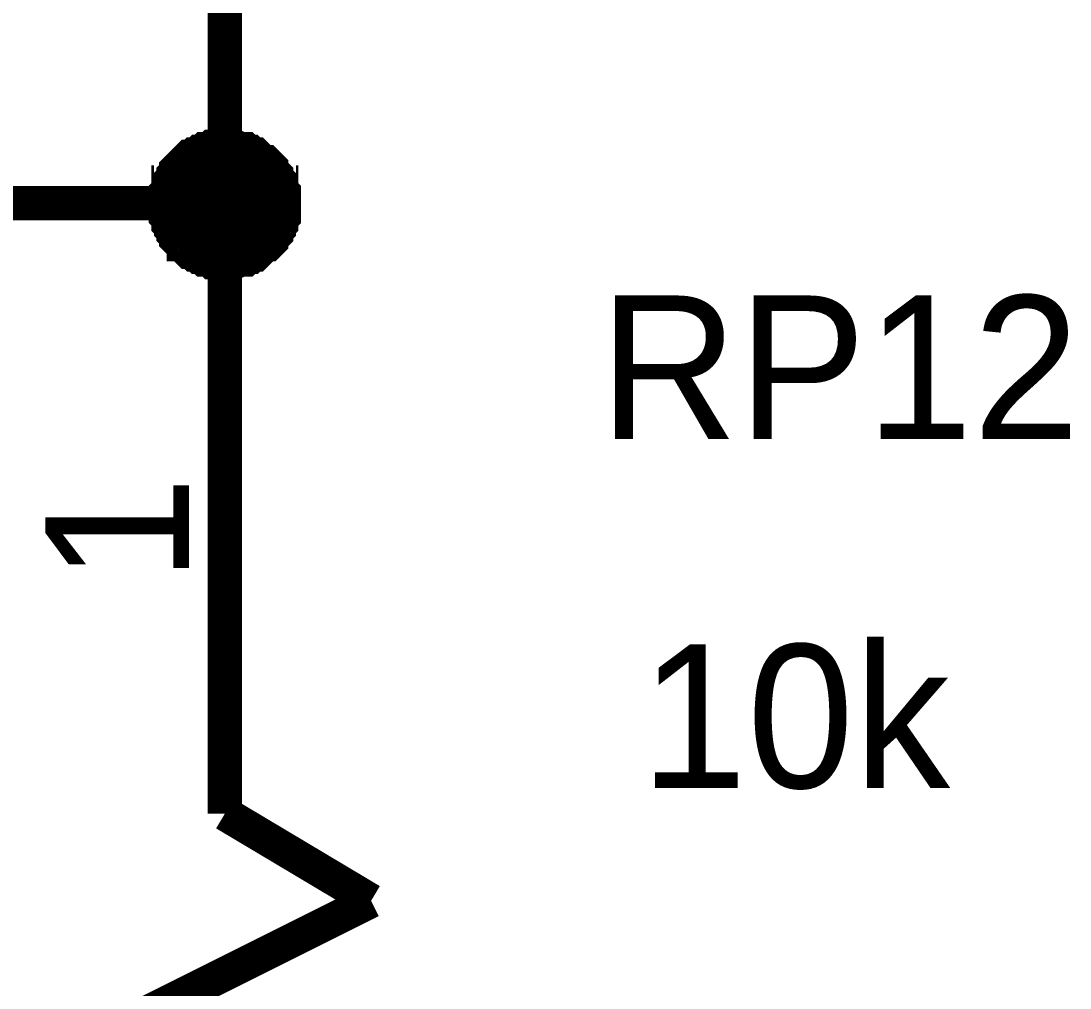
# Model space of a CAD drawing. Header units: millimetres. Extents: x 0 to 800, y 0 to 567.
# Drawn here: x 332.19 to 341.35, y 95.2 to 103.64 of the extents above; entities that cross this region are included whole.
import ezdxf

# ---------------------------------------------------------------- set-up
doc = ezdxf.new("R2010")
doc.units = ezdxf.units.MM
doc.layers.add('Sheet', color=255, linetype='Continuous')

msp = doc.modelspace()

# ---------------------------------------------------------------- linework, layer by layer
at = {"layer": 'Sheet'}
for points, const_width in [([(333.9723, 107.1109), (333.9723, 102.0488)], 0.2997), ([(333.4571, 102.0488), (333.4571, 102.0712), (333.4571, 102.0936), (333.4571, 102.116), (333.4571, 102.1384), (333.4795, 102.1608), (333.4795, 102.1832), (333.4795, 102.228), (333.5019, 102.228), (333.5019, 102.2504), (333.5243, 102.2728), (333.5243, 102.2952), (333.5467, 102.3176), (333.5467, 102.34), (333.5691, 102.3624), (333.5915, 102.3848), (333.6139, 102.4072), (333.6139, 102.4072), (333.6363, 102.4296), (333.6587, 102.452), (333.6811, 102.452), (333.7035, 102.4744), (333.7259, 102.4744), (333.7483, 102.4968), (333.7707, 102.4968), (333.7931, 102.5192), (333.8155, 102.5192), (333.8379, 102.5192), (333.8603, 102.5416), (333.8827, 102.5416), (333.9275, 102.5416), (333.9499, 102.5416), (333.9723, 102.5416)], 0.2997), ([(333.4571, 102.0488), (333.4571, 102.0712), (333.4571, 102.0936), (333.4571, 102.116), (333.4571, 102.1384), (333.4795, 102.1608), (333.4795, 102.1832), (333.4795, 102.228), (333.5019, 102.228), (333.5019, 102.2504), (333.5243, 102.2728), (333.5243, 102.2952), (333.5467, 102.3176), (333.5467, 102.34), (333.5691, 102.3624), (333.5915, 102.3848), (333.6139, 102.4072), (333.6139, 102.4072), (333.6363, 102.4296), (333.6587, 102.452), (333.6811, 102.452), (333.7035, 102.4744), (333.7259, 102.4744), (333.7483, 102.4968), (333.7707, 102.4968), (333.7931, 102.5192), (333.8155, 102.5192), (333.8379, 102.5192), (333.8603, 102.5416), (333.8827, 102.5416), (333.9275, 102.5416), (333.9499, 102.5416), (333.9723, 102.5416)], 0.2997), ([(333.4571, 102.0488), (333.4571, 102.0712), (333.4571, 102.0936), (333.4571, 102.116), (333.4571, 102.1384), (333.4795, 102.1608), (333.4795, 102.1832), (333.4795, 102.228), (333.5019, 102.228), (333.5019, 102.2504), (333.5243, 102.2728), (333.5243, 102.2952), (333.5467, 102.3176), (333.5467, 102.34), (333.5691, 102.3624), (333.5915, 102.3848), (333.6139, 102.4072), (333.6139, 102.4072), (333.6363, 102.4296), (333.6587, 102.452), (333.6811, 102.452), (333.7035, 102.4744), (333.7259, 102.4744), (333.7483, 102.4968), (333.7707, 102.4968), (333.7931, 102.5192), (333.8155, 102.5192), (333.8379, 102.5192), (333.8603, 102.5416), (333.8827, 102.5416), (333.9275, 102.5416), (333.9499, 102.5416), (333.9723, 102.5416)], 0.2997), ([(333.4571, 102.0488), (333.4571, 102.0712), (333.4571, 102.0936), (333.4571, 102.116), (333.4571, 102.1384), (333.4795, 102.1608), (333.4795, 102.1832), (333.4795, 102.228), (333.5019, 102.228), (333.5019, 102.2504), (333.5243, 102.2728), (333.5243, 102.2952), (333.5467, 102.3176), (333.5467, 102.34), (333.5691, 102.3624), (333.5915, 102.3848), (333.6139, 102.4072), (333.6139, 102.4072), (333.6363, 102.4296), (333.6587, 102.452), (333.6811, 102.452), (333.7035, 102.4744), (333.7259, 102.4744), (333.7483, 102.4968), (333.7707, 102.4968), (333.7931, 102.5192), (333.8155, 102.5192), (333.8379, 102.5192), (333.8603, 102.5416), (333.8827, 102.5416), (333.9275, 102.5416), (333.9499, 102.5416), (333.9723, 102.5416)], 0.2997), ([(333.4571, 102.0488), (333.4571, 102.0712), (333.4571, 102.0936), (333.4571, 102.116), (333.4571, 102.1384), (333.4795, 102.1608), (333.4795, 102.1832), (333.4795, 102.228), (333.5019, 102.228), (333.5019, 102.2504), (333.5243, 102.2728), (333.5243, 102.2952), (333.5467, 102.3176), (333.5467, 102.34), (333.5691, 102.3624), (333.5915, 102.3848), (333.6139, 102.4072), (333.6139, 102.4072), (333.6363, 102.4296), (333.6587, 102.452), (333.6811, 102.452), (333.7035, 102.4744), (333.7259, 102.4744), (333.7483, 102.4968), (333.7707, 102.4968), (333.7931, 102.5192), (333.8155, 102.5192), (333.8379, 102.5192), (333.8603, 102.5416), (333.8827, 102.5416), (333.9275, 102.5416), (333.9499, 102.5416), (333.9723, 102.5416)], 0.2997), ([(333.9723, 102.5416), (333.9723, 102.5416)], 0.2997), ([(333.9723, 102.5416), (333.9947, 102.5416), (334.0171, 102.5416), (334.0395, 102.5416), (334.0619, 102.5416), (334.1067, 102.5192), (334.1291, 102.5192), (334.1515, 102.5192), (334.1739, 102.4968), (334.1963, 102.4968), (334.2187, 102.4744), (334.2411, 102.4744), (334.2635, 102.452), (334.2635, 102.452), (334.2859, 102.4296), (334.3083, 102.4072), (334.3307, 102.4072), (334.3531, 102.3848), (334.3755, 102.3624), (334.3755, 102.34), (334.3979, 102.3176), (334.4203, 102.2952), (334.4203, 102.2728), (334.4427, 102.2504), (334.4427, 102.228), (334.4651, 102.228), (334.4651, 102.1832), (334.4651, 102.1608), (334.4875, 102.1384), (334.4875, 102.116), (334.4875, 102.0936), (334.4875, 102.0712), (334.4875, 102.0488)], 0.2997), ([(333.9723, 102.5416), (333.9723, 102.5416)], 0.2997), ([(333.9723, 102.5416), (333.9947, 102.5416), (334.0171, 102.5416), (334.0395, 102.5416), (334.0619, 102.5416), (334.1067, 102.5192), (334.1291, 102.5192), (334.1515, 102.5192), (334.1739, 102.4968), (334.1963, 102.4968), (334.2187, 102.4744), (334.2411, 102.4744), (334.2635, 102.452), (334.2635, 102.452), (334.2859, 102.4296), (334.3083, 102.4072), (334.3307, 102.4072), (334.3531, 102.3848), (334.3755, 102.3624), (334.3755, 102.34), (334.3979, 102.3176), (334.4203, 102.2952), (334.4203, 102.2728), (334.4427, 102.2504), (334.4427, 102.228), (334.4651, 102.228), (334.4651, 102.1832), (334.4651, 102.1608), (334.4875, 102.1384), (334.4875, 102.116), (334.4875, 102.0936), (334.4875, 102.0712), (334.4875, 102.0488)], 0.2997), ([(333.9723, 102.5416), (333.9723, 102.5416)], 0.2997), ([(333.9723, 102.5416), (333.9947, 102.5416), (334.0171, 102.5416), (334.0395, 102.5416), (334.0619, 102.5416), (334.1067, 102.5192), (334.1291, 102.5192), (334.1515, 102.5192), (334.1739, 102.4968), (334.1963, 102.4968), (334.2187, 102.4744), (334.2411, 102.4744), (334.2635, 102.452), (334.2635, 102.452), (334.2859, 102.4296), (334.3083, 102.4072), (334.3307, 102.4072), (334.3531, 102.3848), (334.3755, 102.3624), (334.3755, 102.34), (334.3979, 102.3176), (334.4203, 102.2952), (334.4203, 102.2728), (334.4427, 102.2504), (334.4427, 102.228), (334.4651, 102.228), (334.4651, 102.1832), (334.4651, 102.1608), (334.4875, 102.1384), (334.4875, 102.116), (334.4875, 102.0936), (334.4875, 102.0712), (334.4875, 102.0488)], 0.2997), ([(333.9723, 102.5416), (333.9723, 102.5416)], 0.2997), ([(333.9723, 102.5416), (333.9947, 102.5416), (334.0171, 102.5416), (334.0395, 102.5416), (334.0619, 102.5416), (334.1067, 102.5192), (334.1291, 102.5192), (334.1515, 102.5192), (334.1739, 102.4968), (334.1963, 102.4968), (334.2187, 102.4744), (334.2411, 102.4744), (334.2635, 102.452), (334.2635, 102.452), (334.2859, 102.4296), (334.3083, 102.4072), (334.3307, 102.4072), (334.3531, 102.3848), (334.3755, 102.3624), (334.3755, 102.34), (334.3979, 102.3176), (334.4203, 102.2952), (334.4203, 102.2728), (334.4427, 102.2504), (334.4427, 102.228), (334.4651, 102.228), (334.4651, 102.1832), (334.4651, 102.1608), (334.4875, 102.1384), (334.4875, 102.116), (334.4875, 102.0936), (334.4875, 102.0712), (334.4875, 102.0488)], 0.2997), ([(333.9723, 102.5416), (333.9723, 102.5416)], 0.2997), ([(333.9723, 102.5416), (333.9947, 102.5416), (334.0171, 102.5416), (334.0395, 102.5416), (334.0619, 102.5416), (334.1067, 102.5192), (334.1291, 102.5192), (334.1515, 102.5192), (334.1739, 102.4968), (334.1963, 102.4968), (334.2187, 102.4744), (334.2411, 102.4744), (334.2635, 102.452), (334.2635, 102.452), (334.2859, 102.4296), (334.3083, 102.4072), (334.3307, 102.4072), (334.3531, 102.3848), (334.3755, 102.3624), (334.3755, 102.34), (334.3979, 102.3176), (334.4203, 102.2952), (334.4203, 102.2728), (334.4427, 102.2504), (334.4427, 102.228), (334.4651, 102.228), (334.4651, 102.1832), (334.4651, 102.1608), (334.4875, 102.1384), (334.4875, 102.116), (334.4875, 102.0936), (334.4875, 102.0712), (334.4875, 102.0488)], 0.2997), ([(333.4571, 102.0488), (333.4571, 102.0712), (333.4571, 102.0936), (333.4571, 102.116), (333.4571, 102.1384), (333.4795, 102.1608), (333.4795, 102.1832), (333.4795, 102.228), (333.5019, 102.228), (333.5019, 102.2504), (333.5243, 102.2728), (333.5243, 102.2952), (333.5467, 102.3176), (333.5467, 102.34), (333.5691, 102.3624), (333.5915, 102.3848), (333.6139, 102.4072), (333.6139, 102.4072), (333.6363, 102.4296), (333.6587, 102.452), (333.6811, 102.452), (333.7035, 102.4744), (333.7259, 102.4744), (333.7483, 102.4968), (333.7707, 102.4968), (333.7931, 102.5192), (333.8155, 102.5192), (333.8379, 102.5192), (333.8603, 102.5416), (333.8827, 102.5416), (333.9275, 102.5416), (333.9499, 102.5416), (333.9723, 102.5416)], 0.0991), ([(333.4571, 102.0488), (333.4571, 102.0712), (333.4571, 102.0936), (333.4571, 102.116), (333.4571, 102.1384), (333.4795, 102.1608), (333.4795, 102.1832), (333.4795, 102.228), (333.5019, 102.228), (333.5019, 102.2504), (333.5243, 102.2728), (333.5243, 102.2952), (333.5467, 102.3176), (333.5467, 102.34), (333.5691, 102.3624), (333.5915, 102.3848), (333.6139, 102.4072), (333.6139, 102.4072), (333.6363, 102.4296), (333.6587, 102.452), (333.6811, 102.452), (333.7035, 102.4744), (333.7259, 102.4744), (333.7483, 102.4968), (333.7707, 102.4968), (333.7931, 102.5192), (333.8155, 102.5192), (333.8379, 102.5192), (333.8603, 102.5416), (333.8827, 102.5416), (333.9275, 102.5416), (333.9499, 102.5416), (333.9723, 102.5416)], 0.0991), ([(333.4571, 102.0488), (333.4571, 102.0712), (333.4571, 102.0936), (333.4571, 102.116), (333.4571, 102.1384), (333.4795, 102.1608), (333.4795, 102.1832), (333.4795, 102.228), (333.5019, 102.228), (333.5019, 102.2504), (333.5243, 102.2728), (333.5243, 102.2952), (333.5467, 102.3176), (333.5467, 102.34), (333.5691, 102.3624), (333.5915, 102.3848), (333.6139, 102.4072), (333.6139, 102.4072), (333.6363, 102.4296), (333.6587, 102.452), (333.6811, 102.452), (333.7035, 102.4744), (333.7259, 102.4744), (333.7483, 102.4968), (333.7707, 102.4968), (333.7931, 102.5192), (333.8155, 102.5192), (333.8379, 102.5192), (333.8603, 102.5416), (333.8827, 102.5416), (333.9275, 102.5416), (333.9499, 102.5416), (333.9723, 102.5416)], 0.0991), ([(333.4571, 102.0488), (333.4571, 102.0712), (333.4571, 102.0936), (333.4571, 102.116), (333.4571, 102.1384), (333.4795, 102.1608), (333.4795, 102.1832), (333.4795, 102.228), (333.5019, 102.228), (333.5019, 102.2504), (333.5243, 102.2728), (333.5243, 102.2952), (333.5467, 102.3176), (333.5467, 102.34), (333.5691, 102.3624), (333.5915, 102.3848), (333.6139, 102.4072), (333.6139, 102.4072), (333.6363, 102.4296), (333.6587, 102.452), (333.6811, 102.452), (333.7035, 102.4744), (333.7259, 102.4744), (333.7483, 102.4968), (333.7707, 102.4968), (333.7931, 102.5192), (333.8155, 102.5192), (333.8379, 102.5192), (333.8603, 102.5416), (333.8827, 102.5416), (333.9275, 102.5416), (333.9499, 102.5416), (333.9723, 102.5416)], 0.0991), ([(333.4571, 102.0488), (333.4571, 102.0712), (333.4571, 102.0936), (333.4571, 102.116), (333.4571, 102.1384), (333.4795, 102.1608), (333.4795, 102.1832), (333.4795, 102.228), (333.5019, 102.228), (333.5019, 102.2504), (333.5243, 102.2728), (333.5243, 102.2952), (333.5467, 102.3176), (333.5467, 102.34), (333.5691, 102.3624), (333.5915, 102.3848), (333.6139, 102.4072), (333.6139, 102.4072), (333.6363, 102.4296), (333.6587, 102.452), (333.6811, 102.452), (333.7035, 102.4744), (333.7259, 102.4744), (333.7483, 102.4968), (333.7707, 102.4968), (333.7931, 102.5192), (333.8155, 102.5192), (333.8379, 102.5192), (333.8603, 102.5416), (333.8827, 102.5416), (333.9275, 102.5416), (333.9499, 102.5416), (333.9723, 102.5416)], 0.0991), ([(333.9723, 102.5416), (333.9723, 102.5416)], 0.0991), ([(333.9723, 102.5416), (333.9947, 102.5416), (334.0171, 102.5416), (334.0395, 102.5416), (334.0619, 102.5416), (334.1067, 102.5192), (334.1291, 102.5192), (334.1515, 102.5192), (334.1739, 102.4968), (334.1963, 102.4968), (334.2187, 102.4744), (334.2411, 102.4744), (334.2635, 102.452), (334.2635, 102.452), (334.2859, 102.4296), (334.3083, 102.4072), (334.3307, 102.4072), (334.3531, 102.3848), (334.3755, 102.3624), (334.3755, 102.34), (334.3979, 102.3176), (334.4203, 102.2952), (334.4203, 102.2728), (334.4427, 102.2504), (334.4427, 102.228), (334.4651, 102.228), (334.4651, 102.1832), (334.4651, 102.1608), (334.4875, 102.1384), (334.4875, 102.116), (334.4875, 102.0936), (334.4875, 102.0712), (334.4875, 102.0488)], 0.0991), ([(333.9723, 102.5416), (333.9723, 102.5416)], 0.0991), ([(333.9723, 102.5416), (333.9947, 102.5416), (334.0171, 102.5416), (334.0395, 102.5416), (334.0619, 102.5416), (334.1067, 102.5192), (334.1291, 102.5192), (334.1515, 102.5192), (334.1739, 102.4968), (334.1963, 102.4968), (334.2187, 102.4744), (334.2411, 102.4744), (334.2635, 102.452), (334.2635, 102.452), (334.2859, 102.4296), (334.3083, 102.4072), (334.3307, 102.4072), (334.3531, 102.3848), (334.3755, 102.3624), (334.3755, 102.34), (334.3979, 102.3176), (334.4203, 102.2952), (334.4203, 102.2728), (334.4427, 102.2504), (334.4427, 102.228), (334.4651, 102.228), (334.4651, 102.1832), (334.4651, 102.1608), (334.4875, 102.1384), (334.4875, 102.116), (334.4875, 102.0936), (334.4875, 102.0712), (334.4875, 102.0488)], 0.0991), ([(333.9723, 102.5416), (333.9723, 102.5416)], 0.0991), ([(333.9723, 102.5416), (333.9947, 102.5416), (334.0171, 102.5416), (334.0395, 102.5416), (334.0619, 102.5416), (334.1067, 102.5192), (334.1291, 102.5192), (334.1515, 102.5192), (334.1739, 102.4968), (334.1963, 102.4968), (334.2187, 102.4744), (334.2411, 102.4744), (334.2635, 102.452), (334.2635, 102.452), (334.2859, 102.4296), (334.3083, 102.4072), (334.3307, 102.4072), (334.3531, 102.3848), (334.3755, 102.3624), (334.3755, 102.34), (334.3979, 102.3176), (334.4203, 102.2952), (334.4203, 102.2728), (334.4427, 102.2504), (334.4427, 102.228), (334.4651, 102.228), (334.4651, 102.1832), (334.4651, 102.1608), (334.4875, 102.1384), (334.4875, 102.116), (334.4875, 102.0936), (334.4875, 102.0712), (334.4875, 102.0488)], 0.0991), ([(333.9723, 102.5416), (333.9723, 102.5416)], 0.0991), ([(333.9723, 102.5416), (333.9947, 102.5416), (334.0171, 102.5416), (334.0395, 102.5416), (334.0619, 102.5416), (334.1067, 102.5192), (334.1291, 102.5192), (334.1515, 102.5192), (334.1739, 102.4968), (334.1963, 102.4968), (334.2187, 102.4744), (334.2411, 102.4744), (334.2635, 102.452), (334.2635, 102.452), (334.2859, 102.4296), (334.3083, 102.4072), (334.3307, 102.4072), (334.3531, 102.3848), (334.3755, 102.3624), (334.3755, 102.34), (334.3979, 102.3176), (334.4203, 102.2952), (334.4203, 102.2728), (334.4427, 102.2504), (334.4427, 102.228), (334.4651, 102.228), (334.4651, 102.1832), (334.4651, 102.1608), (334.4875, 102.1384), (334.4875, 102.116), (334.4875, 102.0936), (334.4875, 102.0712), (334.4875, 102.0488)], 0.0991), ([(333.9723, 102.5416), (333.9723, 102.5416)], 0.0991), ([(333.9723, 102.5416), (333.9947, 102.5416), (334.0171, 102.5416), (334.0395, 102.5416), (334.0619, 102.5416), (334.1067, 102.5192), (334.1291, 102.5192), (334.1515, 102.5192), (334.1739, 102.4968), (334.1963, 102.4968), (334.2187, 102.4744), (334.2411, 102.4744), (334.2635, 102.452), (334.2635, 102.452), (334.2859, 102.4296), (334.3083, 102.4072), (334.3307, 102.4072), (334.3531, 102.3848), (334.3755, 102.3624), (334.3755, 102.34), (334.3979, 102.3176), (334.4203, 102.2952), (334.4203, 102.2728), (334.4427, 102.2504), (334.4427, 102.228), (334.4651, 102.228), (334.4651, 102.1832), (334.4651, 102.1608), (334.4875, 102.1384), (334.4875, 102.116), (334.4875, 102.0936), (334.4875, 102.0712), (334.4875, 102.0488)], 0.0991), ([(328.4397, 99.5625), (328.4397, 102.0488), (333.9723, 102.0488), (333.9723, 101.78)], 0.2997), ([(333.9723, 101.5336), (333.9499, 101.5336), (333.9275, 101.5336), (333.8827, 101.5336), (333.8603, 101.5336), (333.8379, 101.556), (333.8155, 101.556), (333.7931, 101.556), (333.7707, 101.5784), (333.7483, 101.5784), (333.7259, 101.6008), (333.7035, 101.6008), (333.6811, 101.6232), (333.6587, 101.6232), (333.6363, 101.6456), (333.6139, 101.668), (333.6139, 101.6904), (333.5915, 101.6904), (333.5691, 101.7128), (333.5467, 101.7352), (333.5467, 101.7576), (333.5243, 101.78), (333.5243, 101.8024), (333.5019, 101.8248), (333.5019, 101.8472), (333.4795, 101.8696), (333.4795, 101.892), (333.4795, 101.9144), (333.4571, 101.9368), (333.4571, 101.9592), (333.4571, 102.004), (333.4571, 102.0264), (333.4571, 102.0488)], 0.2997), ([(333.4571, 102.0488), (333.4571, 102.0488)], 0.2997), ([(333.9723, 101.5336), (333.9499, 101.5336), (333.9275, 101.5336), (333.8827, 101.5336), (333.8603, 101.5336), (333.8379, 101.556), (333.8155, 101.556), (333.7931, 101.556), (333.7707, 101.5784), (333.7483, 101.5784), (333.7259, 101.6008), (333.7035, 101.6008), (333.6811, 101.6232), (333.6587, 101.6232), (333.6363, 101.6456), (333.6139, 101.668), (333.6139, 101.6904), (333.5915, 101.6904), (333.5691, 101.7128), (333.5467, 101.7352), (333.5467, 101.7576), (333.5243, 101.78), (333.5243, 101.8024), (333.5019, 101.8248), (333.5019, 101.8472), (333.4795, 101.8696), (333.4795, 101.892), (333.4795, 101.9144), (333.4571, 101.9368), (333.4571, 101.9592), (333.4571, 102.004), (333.4571, 102.0264), (333.4571, 102.0488)], 0.2997), ([(333.4571, 102.0488), (333.4571, 102.0488)], 0.2997), ([(333.9723, 101.5336), (333.9499, 101.5336), (333.9275, 101.5336), (333.8827, 101.5336), (333.8603, 101.5336), (333.8379, 101.556), (333.8155, 101.556), (333.7931, 101.556), (333.7707, 101.5784), (333.7483, 101.5784), (333.7259, 101.6008), (333.7035, 101.6008), (333.6811, 101.6232), (333.6587, 101.6232), (333.6363, 101.6456), (333.6139, 101.668), (333.6139, 101.6904), (333.5915, 101.6904), (333.5691, 101.7128), (333.5467, 101.7352), (333.5467, 101.7576), (333.5243, 101.78), (333.5243, 101.8024), (333.5019, 101.8248), (333.5019, 101.8472), (333.4795, 101.8696), (333.4795, 101.892), (333.4795, 101.9144), (333.4571, 101.9368), (333.4571, 101.9592), (333.4571, 102.004), (333.4571, 102.0264), (333.4571, 102.0488)], 0.2997), ([(333.4571, 102.0488), (333.4571, 102.0488)], 0.2997), ([(333.9723, 101.5336), (333.9499, 101.5336), (333.9275, 101.5336), (333.8827, 101.5336), (333.8603, 101.5336), (333.8379, 101.556), (333.8155, 101.556), (333.7931, 101.556), (333.7707, 101.5784), (333.7483, 101.5784), (333.7259, 101.6008), (333.7035, 101.6008), (333.6811, 101.6232), (333.6587, 101.6232), (333.6363, 101.6456), (333.6139, 101.668), (333.6139, 101.6904), (333.5915, 101.6904), (333.5691, 101.7128), (333.5467, 101.7352), (333.5467, 101.7576), (333.5243, 101.78), (333.5243, 101.8024), (333.5019, 101.8248), (333.5019, 101.8472), (333.4795, 101.8696), (333.4795, 101.892), (333.4795, 101.9144), (333.4571, 101.9368), (333.4571, 101.9592), (333.4571, 102.004), (333.4571, 102.0264), (333.4571, 102.0488)], 0.2997), ([(333.4571, 102.0488), (333.4571, 102.0488)], 0.2997), ([(333.9723, 101.5336), (333.9499, 101.5336), (333.9275, 101.5336), (333.8827, 101.5336), (333.8603, 101.5336), (333.8379, 101.556), (333.8155, 101.556), (333.7931, 101.556), (333.7707, 101.5784), (333.7483, 101.5784), (333.7259, 101.6008), (333.7035, 101.6008), (333.6811, 101.6232), (333.6587, 101.6232), (333.6363, 101.6456), (333.6139, 101.668), (333.6139, 101.6904), (333.5915, 101.6904), (333.5691, 101.7128), (333.5467, 101.7352), (333.5467, 101.7576), (333.5243, 101.78), (333.5243, 101.8024), (333.5019, 101.8248), (333.5019, 101.8472), (333.4795, 101.8696), (333.4795, 101.892), (333.4795, 101.9144), (333.4571, 101.9368), (333.4571, 101.9592), (333.4571, 102.004), (333.4571, 102.0264), (333.4571, 102.0488)], 0.2997), ([(333.4571, 102.0488), (333.4571, 102.0488)], 0.2997), ([(334.4875, 102.0488), (334.4875, 102.0264), (334.4875, 102.004), (334.4875, 101.9592), (334.4875, 101.9368), (334.4651, 101.9144), (334.4651, 101.892), (334.4651, 101.8696), (334.4427, 101.8472), (334.4427, 101.8248), (334.4203, 101.8024), (334.4203, 101.78), (334.3979, 101.7576), (334.3755, 101.7352), (334.3755, 101.7128), (334.3531, 101.6904), (334.3307, 101.6904), (334.3083, 101.668), (334.2859, 101.6456), (334.2635, 101.6232), (334.2635, 101.6232), (334.2411, 101.6008), (334.2187, 101.6008), (334.1963, 101.5784), (334.1739, 101.5784), (334.1515, 101.556), (334.1291, 101.556), (334.1067, 101.556), (334.0619, 101.5336), (334.0395, 101.5336), (334.0171, 101.5336), (333.9947, 101.5336), (333.9723, 101.5336)], 0.2997), ([(334.4875, 102.0488), (334.4875, 102.0264), (334.4875, 102.004), (334.4875, 101.9592), (334.4875, 101.9368), (334.4651, 101.9144), (334.4651, 101.892), (334.4651, 101.8696), (334.4427, 101.8472), (334.4427, 101.8248), (334.4203, 101.8024), (334.4203, 101.78), (334.3979, 101.7576), (334.3755, 101.7352), (334.3755, 101.7128), (334.3531, 101.6904), (334.3307, 101.6904), (334.3083, 101.668), (334.2859, 101.6456), (334.2635, 101.6232), (334.2635, 101.6232), (334.2411, 101.6008), (334.2187, 101.6008), (334.1963, 101.5784), (334.1739, 101.5784), (334.1515, 101.556), (334.1291, 101.556), (334.1067, 101.556), (334.0619, 101.5336), (334.0395, 101.5336), (334.0171, 101.5336), (333.9947, 101.5336), (333.9723, 101.5336)], 0.2997), ([(334.4875, 102.0488), (334.4875, 102.0264), (334.4875, 102.004), (334.4875, 101.9592), (334.4875, 101.9368), (334.4651, 101.9144), (334.4651, 101.892), (334.4651, 101.8696), (334.4427, 101.8472), (334.4427, 101.8248), (334.4203, 101.8024), (334.4203, 101.78), (334.3979, 101.7576), (334.3755, 101.7352), (334.3755, 101.7128), (334.3531, 101.6904), (334.3307, 101.6904), (334.3083, 101.668), (334.2859, 101.6456), (334.2635, 101.6232), (334.2635, 101.6232), (334.2411, 101.6008), (334.2187, 101.6008), (334.1963, 101.5784), (334.1739, 101.5784), (334.1515, 101.556), (334.1291, 101.556), (334.1067, 101.556), (334.0619, 101.5336), (334.0395, 101.5336), (334.0171, 101.5336), (333.9947, 101.5336), (333.9723, 101.5336)], 0.2997), ([(334.4875, 102.0488), (334.4875, 102.0264), (334.4875, 102.004), (334.4875, 101.9592), (334.4875, 101.9368), (334.4651, 101.9144), (334.4651, 101.892), (334.4651, 101.8696), (334.4427, 101.8472), (334.4427, 101.8248), (334.4203, 101.8024), (334.4203, 101.78), (334.3979, 101.7576), (334.3755, 101.7352), (334.3755, 101.7128), (334.3531, 101.6904), (334.3307, 101.6904), (334.3083, 101.668), (334.2859, 101.6456), (334.2635, 101.6232), (334.2635, 101.6232), (334.2411, 101.6008), (334.2187, 101.6008), (334.1963, 101.5784), (334.1739, 101.5784), (334.1515, 101.556), (334.1291, 101.556), (334.1067, 101.556), (334.0619, 101.5336), (334.0395, 101.5336), (334.0171, 101.5336), (333.9947, 101.5336), (333.9723, 101.5336)], 0.2997), ([(334.4875, 102.0488), (334.4875, 102.0264), (334.4875, 102.004), (334.4875, 101.9592), (334.4875, 101.9368), (334.4651, 101.9144), (334.4651, 101.892), (334.4651, 101.8696), (334.4427, 101.8472), (334.4427, 101.8248), (334.4203, 101.8024), (334.4203, 101.78), (334.3979, 101.7576), (334.3755, 101.7352), (334.3755, 101.7128), (334.3531, 101.6904), (334.3307, 101.6904), (334.3083, 101.668), (334.2859, 101.6456), (334.2635, 101.6232), (334.2635, 101.6232), (334.2411, 101.6008), (334.2187, 101.6008), (334.1963, 101.5784), (334.1739, 101.5784), (334.1515, 101.556), (334.1291, 101.556), (334.1067, 101.556), (334.0619, 101.5336), (334.0395, 101.5336), (334.0171, 101.5336), (333.9947, 101.5336), (333.9723, 101.5336)], 0.2997), ([(334.4875, 102.0488), (334.4875, 102.0488), (334.4875, 102.0488), (334.4875, 102.0488), (334.4875, 102.0488), (334.4875, 102.0488), (334.4875, 102.0488), (334.4875, 102.0488), (334.4875, 102.0488), (334.4875, 102.0488), (334.4875, 102.0488), (334.4875, 102.0488), (334.4875, 102.0488), (334.4875, 102.0488), (334.4875, 102.0488), (334.4875, 102.0488), (334.4875, 102.0488), (334.4875, 102.0488), (334.4875, 102.0488), (334.4875, 102.0488), (334.4875, 102.0488), (334.4875, 102.0488), (334.4875, 102.0488), (334.4875, 102.0488), (334.4875, 102.0488), (334.4875, 102.0488), (334.4875, 102.0488), (334.4875, 102.0488), (334.4875, 102.0488), (334.4875, 102.0488), (334.4875, 102.0488), (334.4875, 102.0488), (334.4875, 102.0488)], 0.2997), ([(334.4875, 102.0488), (334.4875, 102.0488)], 0.2997), ([(334.4875, 102.0488), (334.4875, 102.0488), (334.4875, 102.0488), (334.4875, 102.0488), (334.4875, 102.0488), (334.4875, 102.0488), (334.4875, 102.0488), (334.4875, 102.0488), (334.4875, 102.0488), (334.4875, 102.0488), (334.4875, 102.0488), (334.4875, 102.0488), (334.4875, 102.0488), (334.4875, 102.0488), (334.4875, 102.0488), (334.4875, 102.0488), (334.4875, 102.0488), (334.4875, 102.0488), (334.4875, 102.0488), (334.4875, 102.0488), (334.4875, 102.0488), (334.4875, 102.0488), (334.4875, 102.0488), (334.4875, 102.0488), (334.4875, 102.0488), (334.4875, 102.0488), (334.4875, 102.0488), (334.4875, 102.0488), (334.4875, 102.0488), (334.4875, 102.0488), (334.4875, 102.0488), (334.4875, 102.0488), (334.4875, 102.0488)], 0.2997), ([(334.4875, 102.0488), (334.4875, 102.0488)], 0.2997), ([(334.4875, 102.0488), (334.4875, 102.0488), (334.4875, 102.0488), (334.4875, 102.0488), (334.4875, 102.0488), (334.4875, 102.0488), (334.4875, 102.0488), (334.4875, 102.0488), (334.4875, 102.0488), (334.4875, 102.0488), (334.4875, 102.0488), (334.4875, 102.0488), (334.4875, 102.0488), (334.4875, 102.0488), (334.4875, 102.0488), (334.4875, 102.0488), (334.4875, 102.0488), (334.4875, 102.0488), (334.4875, 102.0488), (334.4875, 102.0488), (334.4875, 102.0488), (334.4875, 102.0488), (334.4875, 102.0488), (334.4875, 102.0488), (334.4875, 102.0488), (334.4875, 102.0488), (334.4875, 102.0488), (334.4875, 102.0488), (334.4875, 102.0488), (334.4875, 102.0488), (334.4875, 102.0488), (334.4875, 102.0488), (334.4875, 102.0488)], 0.2997), ([(334.4875, 102.0488), (334.4875, 102.0488)], 0.2997), ([(334.4875, 102.0488), (334.4875, 102.0488), (334.4875, 102.0488), (334.4875, 102.0488), (334.4875, 102.0488), (334.4875, 102.0488), (334.4875, 102.0488), (334.4875, 102.0488), (334.4875, 102.0488), (334.4875, 102.0488), (334.4875, 102.0488), (334.4875, 102.0488), (334.4875, 102.0488), (334.4875, 102.0488), (334.4875, 102.0488), (334.4875, 102.0488), (334.4875, 102.0488), (334.4875, 102.0488), (334.4875, 102.0488), (334.4875, 102.0488), (334.4875, 102.0488), (334.4875, 102.0488), (334.4875, 102.0488), (334.4875, 102.0488), (334.4875, 102.0488), (334.4875, 102.0488), (334.4875, 102.0488), (334.4875, 102.0488), (334.4875, 102.0488), (334.4875, 102.0488), (334.4875, 102.0488), (334.4875, 102.0488), (334.4875, 102.0488)], 0.2997), ([(334.4875, 102.0488), (334.4875, 102.0488)], 0.2997), ([(334.4875, 102.0488), (334.4875, 102.0488), (334.4875, 102.0488), (334.4875, 102.0488), (334.4875, 102.0488), (334.4875, 102.0488), (334.4875, 102.0488), (334.4875, 102.0488), (334.4875, 102.0488), (334.4875, 102.0488), (334.4875, 102.0488), (334.4875, 102.0488), (334.4875, 102.0488), (334.4875, 102.0488), (334.4875, 102.0488), (334.4875, 102.0488), (334.4875, 102.0488), (334.4875, 102.0488), (334.4875, 102.0488), (334.4875, 102.0488), (334.4875, 102.0488), (334.4875, 102.0488), (334.4875, 102.0488), (334.4875, 102.0488), (334.4875, 102.0488), (334.4875, 102.0488), (334.4875, 102.0488), (334.4875, 102.0488), (334.4875, 102.0488), (334.4875, 102.0488), (334.4875, 102.0488), (334.4875, 102.0488), (334.4875, 102.0488)], 0.2997), ([(334.4875, 102.0488), (334.4875, 102.0488)], 0.2997), ([(333.9723, 101.5336), (333.9499, 101.5336), (333.9275, 101.5336), (333.8827, 101.5336), (333.8603, 101.5336), (333.8379, 101.556), (333.8155, 101.556), (333.7931, 101.556), (333.7707, 101.5784), (333.7483, 101.5784), (333.7259, 101.6008), (333.7035, 101.6008), (333.6811, 101.6232), (333.6587, 101.6232), (333.6363, 101.6456), (333.6139, 101.668), (333.6139, 101.6904), (333.5915, 101.6904), (333.5691, 101.7128), (333.5467, 101.7352), (333.5467, 101.7576), (333.5243, 101.78), (333.5243, 101.8024), (333.5019, 101.8248), (333.5019, 101.8472), (333.4795, 101.8696), (333.4795, 101.892), (333.4795, 101.9144), (333.4571, 101.9368), (333.4571, 101.9592), (333.4571, 102.004), (333.4571, 102.0264), (333.4571, 102.0488)], 0.0991), ([(333.4571, 102.0488), (333.4571, 102.0488)], 0.0991), ([(333.9723, 101.5336), (333.9499, 101.5336), (333.9275, 101.5336), (333.8827, 101.5336), (333.8603, 101.5336), (333.8379, 101.556), (333.8155, 101.556), (333.7931, 101.556), (333.7707, 101.5784), (333.7483, 101.5784), (333.7259, 101.6008), (333.7035, 101.6008), (333.6811, 101.6232), (333.6587, 101.6232), (333.6363, 101.6456), (333.6139, 101.668), (333.6139, 101.6904), (333.5915, 101.6904), (333.5691, 101.7128), (333.5467, 101.7352), (333.5467, 101.7576), (333.5243, 101.78), (333.5243, 101.8024), (333.5019, 101.8248), (333.5019, 101.8472), (333.4795, 101.8696), (333.4795, 101.892), (333.4795, 101.9144), (333.4571, 101.9368), (333.4571, 101.9592), (333.4571, 102.004), (333.4571, 102.0264), (333.4571, 102.0488)], 0.0991), ([(333.4571, 102.0488), (333.4571, 102.0488)], 0.0991), ([(333.9723, 101.5336), (333.9499, 101.5336), (333.9275, 101.5336), (333.8827, 101.5336), (333.8603, 101.5336), (333.8379, 101.556), (333.8155, 101.556), (333.7931, 101.556), (333.7707, 101.5784), (333.7483, 101.5784), (333.7259, 101.6008), (333.7035, 101.6008), (333.6811, 101.6232), (333.6587, 101.6232), (333.6363, 101.6456), (333.6139, 101.668), (333.6139, 101.6904), (333.5915, 101.6904), (333.5691, 101.7128), (333.5467, 101.7352), (333.5467, 101.7576), (333.5243, 101.78), (333.5243, 101.8024), (333.5019, 101.8248), (333.5019, 101.8472), (333.4795, 101.8696), (333.4795, 101.892), (333.4795, 101.9144), (333.4571, 101.9368), (333.4571, 101.9592), (333.4571, 102.004), (333.4571, 102.0264), (333.4571, 102.0488)], 0.0991), ([(333.4571, 102.0488), (333.4571, 102.0488)], 0.0991), ([(333.9723, 101.5336), (333.9499, 101.5336), (333.9275, 101.5336), (333.8827, 101.5336), (333.8603, 101.5336), (333.8379, 101.556), (333.8155, 101.556), (333.7931, 101.556), (333.7707, 101.5784), (333.7483, 101.5784), (333.7259, 101.6008), (333.7035, 101.6008), (333.6811, 101.6232), (333.6587, 101.6232), (333.6363, 101.6456), (333.6139, 101.668), (333.6139, 101.6904), (333.5915, 101.6904), (333.5691, 101.7128), (333.5467, 101.7352), (333.5467, 101.7576), (333.5243, 101.78), (333.5243, 101.8024), (333.5019, 101.8248), (333.5019, 101.8472), (333.4795, 101.8696), (333.4795, 101.892), (333.4795, 101.9144), (333.4571, 101.9368), (333.4571, 101.9592), (333.4571, 102.004), (333.4571, 102.0264), (333.4571, 102.0488)], 0.0991), ([(333.4571, 102.0488), (333.4571, 102.0488)], 0.0991), ([(333.9723, 101.5336), (333.9499, 101.5336), (333.9275, 101.5336), (333.8827, 101.5336), (333.8603, 101.5336), (333.8379, 101.556), (333.8155, 101.556), (333.7931, 101.556), (333.7707, 101.5784), (333.7483, 101.5784), (333.7259, 101.6008), (333.7035, 101.6008), (333.6811, 101.6232), (333.6587, 101.6232), (333.6363, 101.6456), (333.6139, 101.668), (333.6139, 101.6904), (333.5915, 101.6904), (333.5691, 101.7128), (333.5467, 101.7352), (333.5467, 101.7576), (333.5243, 101.78), (333.5243, 101.8024), (333.5019, 101.8248), (333.5019, 101.8472), (333.4795, 101.8696), (333.4795, 101.892), (333.4795, 101.9144), (333.4571, 101.9368), (333.4571, 101.9592), (333.4571, 102.004), (333.4571, 102.0264), (333.4571, 102.0488)], 0.0991), ([(333.4571, 102.0488), (333.4571, 102.0488)], 0.0991), ([(334.4875, 102.0488), (334.4875, 102.0264), (334.4875, 102.004), (334.4875, 101.9592), (334.4875, 101.9368), (334.4651, 101.9144), (334.4651, 101.892), (334.4651, 101.8696), (334.4427, 101.8472), (334.4427, 101.8248), (334.4203, 101.8024), (334.4203, 101.78), (334.3979, 101.7576), (334.3755, 101.7352), (334.3755, 101.7128), (334.3531, 101.6904), (334.3307, 101.6904), (334.3083, 101.668), (334.2859, 101.6456), (334.2635, 101.6232), (334.2635, 101.6232), (334.2411, 101.6008), (334.2187, 101.6008), (334.1963, 101.5784), (334.1739, 101.5784), (334.1515, 101.556), (334.1291, 101.556), (334.1067, 101.556), (334.0619, 101.5336), (334.0395, 101.5336), (334.0171, 101.5336), (333.9947, 101.5336), (333.9723, 101.5336)], 0.0991), ([(334.4875, 102.0488), (334.4875, 102.0264), (334.4875, 102.004), (334.4875, 101.9592), (334.4875, 101.9368), (334.4651, 101.9144), (334.4651, 101.892), (334.4651, 101.8696), (334.4427, 101.8472), (334.4427, 101.8248), (334.4203, 101.8024), (334.4203, 101.78), (334.3979, 101.7576), (334.3755, 101.7352), (334.3755, 101.7128), (334.3531, 101.6904), (334.3307, 101.6904), (334.3083, 101.668), (334.2859, 101.6456), (334.2635, 101.6232), (334.2635, 101.6232), (334.2411, 101.6008), (334.2187, 101.6008), (334.1963, 101.5784), (334.1739, 101.5784), (334.1515, 101.556), (334.1291, 101.556), (334.1067, 101.556), (334.0619, 101.5336), (334.0395, 101.5336), (334.0171, 101.5336), (333.9947, 101.5336), (333.9723, 101.5336)], 0.0991), ([(334.4875, 102.0488), (334.4875, 102.0264), (334.4875, 102.004), (334.4875, 101.9592), (334.4875, 101.9368), (334.4651, 101.9144), (334.4651, 101.892), (334.4651, 101.8696), (334.4427, 101.8472), (334.4427, 101.8248), (334.4203, 101.8024), (334.4203, 101.78), (334.3979, 101.7576), (334.3755, 101.7352), (334.3755, 101.7128), (334.3531, 101.6904), (334.3307, 101.6904), (334.3083, 101.668), (334.2859, 101.6456), (334.2635, 101.6232), (334.2635, 101.6232), (334.2411, 101.6008), (334.2187, 101.6008), (334.1963, 101.5784), (334.1739, 101.5784), (334.1515, 101.556), (334.1291, 101.556), (334.1067, 101.556), (334.0619, 101.5336), (334.0395, 101.5336), (334.0171, 101.5336), (333.9947, 101.5336), (333.9723, 101.5336)], 0.0991), ([(334.4875, 102.0488), (334.4875, 102.0264), (334.4875, 102.004), (334.4875, 101.9592), (334.4875, 101.9368), (334.4651, 101.9144), (334.4651, 101.892), (334.4651, 101.8696), (334.4427, 101.8472), (334.4427, 101.8248), (334.4203, 101.8024), (334.4203, 101.78), (334.3979, 101.7576), (334.3755, 101.7352), (334.3755, 101.7128), (334.3531, 101.6904), (334.3307, 101.6904), (334.3083, 101.668), (334.2859, 101.6456), (334.2635, 101.6232), (334.2635, 101.6232), (334.2411, 101.6008), (334.2187, 101.6008), (334.1963, 101.5784), (334.1739, 101.5784), (334.1515, 101.556), (334.1291, 101.556), (334.1067, 101.556), (334.0619, 101.5336), (334.0395, 101.5336), (334.0171, 101.5336), (333.9947, 101.5336), (333.9723, 101.5336)], 0.0991), ([(334.4875, 102.0488), (334.4875, 102.0264), (334.4875, 102.004), (334.4875, 101.9592), (334.4875, 101.9368), (334.4651, 101.9144), (334.4651, 101.892), (334.4651, 101.8696), (334.4427, 101.8472), (334.4427, 101.8248), (334.4203, 101.8024), (334.4203, 101.78), (334.3979, 101.7576), (334.3755, 101.7352), (334.3755, 101.7128), (334.3531, 101.6904), (334.3307, 101.6904), (334.3083, 101.668), (334.2859, 101.6456), (334.2635, 101.6232), (334.2635, 101.6232), (334.2411, 101.6008), (334.2187, 101.6008), (334.1963, 101.5784), (334.1739, 101.5784), (334.1515, 101.556), (334.1291, 101.556), (334.1067, 101.556), (334.0619, 101.5336), (334.0395, 101.5336), (334.0171, 101.5336), (333.9947, 101.5336), (333.9723, 101.5336)], 0.0991), ([(334.4875, 102.0488), (334.4875, 102.0488), (334.4875, 102.0488), (334.4875, 102.0488), (334.4875, 102.0488), (334.4875, 102.0488), (334.4875, 102.0488), (334.4875, 102.0488), (334.4875, 102.0488), (334.4875, 102.0488), (334.4875, 102.0488), (334.4875, 102.0488), (334.4875, 102.0488), (334.4875, 102.0488), (334.4875, 102.0488), (334.4875, 102.0488), (334.4875, 102.0488), (334.4875, 102.0488), (334.4875, 102.0488), (334.4875, 102.0488), (334.4875, 102.0488), (334.4875, 102.0488), (334.4875, 102.0488), (334.4875, 102.0488), (334.4875, 102.0488), (334.4875, 102.0488), (334.4875, 102.0488), (334.4875, 102.0488), (334.4875, 102.0488), (334.4875, 102.0488), (334.4875, 102.0488), (334.4875, 102.0488), (334.4875, 102.0488)], 0.0991), ([(334.4875, 102.0488), (334.4875, 102.0488)], 0.0991), ([(334.4875, 102.0488), (334.4875, 102.0488), (334.4875, 102.0488), (334.4875, 102.0488), (334.4875, 102.0488), (334.4875, 102.0488), (334.4875, 102.0488), (334.4875, 102.0488), (334.4875, 102.0488), (334.4875, 102.0488), (334.4875, 102.0488), (334.4875, 102.0488), (334.4875, 102.0488), (334.4875, 102.0488), (334.4875, 102.0488), (334.4875, 102.0488), (334.4875, 102.0488), (334.4875, 102.0488), (334.4875, 102.0488), (334.4875, 102.0488), (334.4875, 102.0488), (334.4875, 102.0488), (334.4875, 102.0488), (334.4875, 102.0488), (334.4875, 102.0488), (334.4875, 102.0488), (334.4875, 102.0488), (334.4875, 102.0488), (334.4875, 102.0488), (334.4875, 102.0488), (334.4875, 102.0488), (334.4875, 102.0488), (334.4875, 102.0488)], 0.0991), ([(334.4875, 102.0488), (334.4875, 102.0488)], 0.0991), ([(334.4875, 102.0488), (334.4875, 102.0488), (334.4875, 102.0488), (334.4875, 102.0488), (334.4875, 102.0488), (334.4875, 102.0488), (334.4875, 102.0488), (334.4875, 102.0488), (334.4875, 102.0488), (334.4875, 102.0488), (334.4875, 102.0488), (334.4875, 102.0488), (334.4875, 102.0488), (334.4875, 102.0488), (334.4875, 102.0488), (334.4875, 102.0488), (334.4875, 102.0488), (334.4875, 102.0488), (334.4875, 102.0488), (334.4875, 102.0488), (334.4875, 102.0488), (334.4875, 102.0488), (334.4875, 102.0488), (334.4875, 102.0488), (334.4875, 102.0488), (334.4875, 102.0488), (334.4875, 102.0488), (334.4875, 102.0488), (334.4875, 102.0488), (334.4875, 102.0488), (334.4875, 102.0488), (334.4875, 102.0488), (334.4875, 102.0488)], 0.0991), ([(334.4875, 102.0488), (334.4875, 102.0488)], 0.0991), ([(334.4875, 102.0488), (334.4875, 102.0488), (334.4875, 102.0488), (334.4875, 102.0488), (334.4875, 102.0488), (334.4875, 102.0488), (334.4875, 102.0488), (334.4875, 102.0488), (334.4875, 102.0488), (334.4875, 102.0488), (334.4875, 102.0488), (334.4875, 102.0488), (334.4875, 102.0488), (334.4875, 102.0488), (334.4875, 102.0488), (334.4875, 102.0488), (334.4875, 102.0488), (334.4875, 102.0488), (334.4875, 102.0488), (334.4875, 102.0488), (334.4875, 102.0488), (334.4875, 102.0488), (334.4875, 102.0488), (334.4875, 102.0488), (334.4875, 102.0488), (334.4875, 102.0488), (334.4875, 102.0488), (334.4875, 102.0488), (334.4875, 102.0488), (334.4875, 102.0488), (334.4875, 102.0488), (334.4875, 102.0488), (334.4875, 102.0488)], 0.0991), ([(334.4875, 102.0488), (334.4875, 102.0488)], 0.0991), ([(334.4875, 102.0488), (334.4875, 102.0488), (334.4875, 102.0488), (334.4875, 102.0488), (334.4875, 102.0488), (334.4875, 102.0488), (334.4875, 102.0488), (334.4875, 102.0488), (334.4875, 102.0488), (334.4875, 102.0488), (334.4875, 102.0488), (334.4875, 102.0488), (334.4875, 102.0488), (334.4875, 102.0488), (334.4875, 102.0488), (334.4875, 102.0488), (334.4875, 102.0488), (334.4875, 102.0488), (334.4875, 102.0488), (334.4875, 102.0488), (334.4875, 102.0488), (334.4875, 102.0488), (334.4875, 102.0488), (334.4875, 102.0488), (334.4875, 102.0488), (334.4875, 102.0488), (334.4875, 102.0488), (334.4875, 102.0488), (334.4875, 102.0488), (334.4875, 102.0488), (334.4875, 102.0488), (334.4875, 102.0488), (334.4875, 102.0488)], 0.0991), ([(334.4875, 102.0488), (334.4875, 102.0488)], 0.0991), ([(333.9723, 96.7179), (333.9723, 101.78)], 0.2997), ([(333.9723, 96.7179), (335.2491, 95.9563)], 0.2997), ([(335.2491, 95.9563), (332.6956, 94.6796)], 0.2997)]:
    msp.add_lwpolyline(points, dxfattribs=dict(at, const_width=const_width))
at = {"layer": 'Sheet', "const_width": 0.508}
msp.add_lwpolyline([(333.7061, 102.0483, 1), (334.2141, 102.0483, 1)], format="xyb", close=True, dxfattribs=at)

# ---------------------------------------------------------------- texts
at = {"layer": 'Sheet'}
for s, p in [('RP12', (337.2426, 99.9881)), ('10k', (337.601, 96.9419))]:
    msp.add_text(s, height=1.25433, dxfattribs=at).set_placement(p)
msp.add_text('1', height=1.2543, rotation=90, dxfattribs=at).set_placement((333.6587, 98.7338))

doc.saveas('drawing.dxf')
